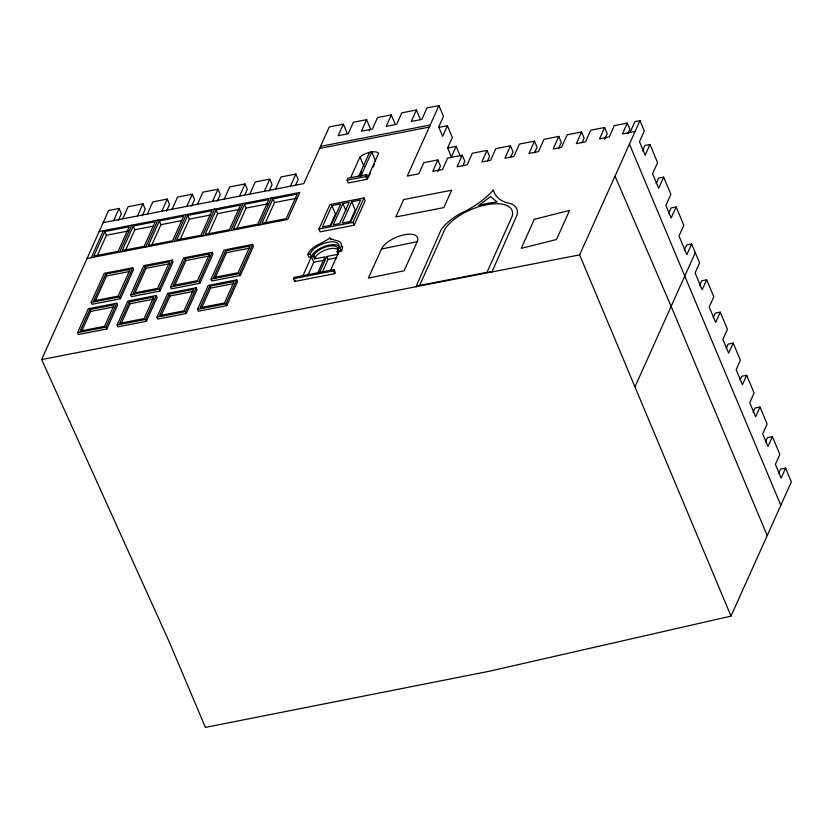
<?xml version="1.0" encoding="UTF-8"?>
<svg xmlns="http://www.w3.org/2000/svg" width="833" height="833" viewBox="0 0 833 833"><rect width="100%" height="100%" fill="white"/><g stroke="black" fill="none" stroke-linecap="round" stroke-linejoin="round"><path stroke-width="1.25" d="M778.605 473.529L780.594 469.114L785.602 468.136L791.35 481.859L731.01 616.118L489.138 671.283L205.397 727.396L169.318 642.076L41.65 359.544L108.634 210.489L119.088 208.458L121.337 213.842L118.359 220.474M91.245 257.668L103.354 230.71M104.864 231.512L93.827 256.064L118.119 251.347L129.146 226.795L104.864 231.512L106.437 235.26L96.982 256.304M113.621 220.61L119.088 208.458M122.67 218.85L128.126 206.699L142.953 203.814L145.213 209.198L142.235 215.83M77.563 332.659L88.298 308.751L116.807 303.212L117.588 305.086L106.853 328.983L78.344 334.522L77.563 332.659L106.072 327.109L116.807 303.212M91.141 302.441L104.229 273.307L132.739 267.768L133.519 269.642L120.431 298.766L91.922 304.316L91.141 302.441L119.65 296.892L132.739 267.768M89.808 309.564L80.155 331.055L104.562 326.307L114.215 304.816L89.808 309.564L90.599 311.427L81.957 330.659M105.739 274.119L93.733 300.838L118.14 296.09L130.146 269.371L105.739 274.119L106.52 275.983L95.035 301.546M119.629 252.149L131.739 225.191M137.487 215.966L142.953 203.814M133.249 225.993L122.222 250.546L144.234 246.266L155.271 221.713L133.249 225.993L134.821 229.741L125.367 250.785M147.368 214.05L152.824 201.888L167.266 199.087L169.526 204.47L166.548 211.103M145.744 247.068L157.864 220.11M161.81 211.238L167.266 199.087M159.374 220.912L148.336 245.464L172.618 240.737L183.656 216.184L159.374 220.912L160.936 224.66L151.481 245.704M117.089 324.964L127.834 301.067L156.333 295.517L157.125 297.391L146.379 321.288L117.87 326.838L117.089 324.964L145.598 319.414L156.333 295.517M130.666 294.747L143.755 265.623L172.264 260.073L173.056 261.947L159.957 291.081L131.458 296.621L130.666 294.747L159.176 289.207L172.264 260.073M129.344 301.869L119.681 323.36L144.088 318.612L153.751 297.121L129.344 301.869L130.125 303.743L120.972 324.099M145.265 266.425L133.259 293.143L157.666 288.395L169.672 261.677L145.265 266.425L146.056 268.299L134.571 293.862M172.108 209.229L177.575 197.077L192.288 194.214L194.547 199.597L191.569 206.23M186.831 206.365L192.288 194.214M174.128 241.549L186.248 214.581M187.758 215.393L176.721 239.946L201.013 235.218L212.04 210.666L187.758 215.393L189.33 219.131L180.397 239.009M197.431 204.304L202.898 192.152L217.996 189.216L220.256 194.599L217.267 201.232M156.979 317.206L167.725 293.299L196.224 287.76L197.015 289.634L186.269 313.531L157.76 319.081L156.979 317.206L185.488 311.657L196.224 287.76M170.557 286.989L183.645 257.866L212.155 252.316L212.946 254.19L199.847 283.314L171.338 288.864L170.557 286.989L199.066 281.45L212.155 252.316M169.234 294.111L159.572 315.603L183.978 310.855L193.631 289.363L169.234 294.111L170.015 295.986L160.863 316.342M185.155 258.667L173.149 285.386L197.556 280.638L209.562 253.919L185.155 258.667L185.946 260.542L174.982 284.938M212.53 201.367L217.996 189.216M202.523 236.02L214.633 209.062M216.143 209.864L205.116 234.417L229.398 229.7L240.435 205.147L216.143 209.864L217.715 213.612L208.26 234.656M224.233 199.087L229.7 186.936L245.037 183.958L247.297 189.341L244.819 194.86M239.581 196.109L245.037 183.958M230.908 230.502L243.028 203.544M244.538 204.345L233.5 228.898L257.782 224.171L268.82 199.618L244.538 204.345L246.099 208.094L236.645 229.137M197.483 309.324L208.229 285.427L236.728 279.878L237.52 281.752L226.774 305.649L198.264 311.198L197.483 309.324L225.993 303.774L236.728 279.878M211.061 279.107L224.15 249.983L252.659 244.433L253.451 246.308L240.352 275.442L211.842 280.981L211.061 279.107L239.571 273.568L252.659 244.433M249.806 194.12L255.273 181.958L269.788 179.137L272.047 184.52L269.069 191.153M209.739 286.229L200.076 307.721L224.483 302.973L234.135 281.481L209.739 286.229L210.52 288.103L201.878 307.335M225.66 250.785L213.654 277.504L238.061 272.755L250.067 246.037L225.66 250.785L226.451 252.659L214.966 278.222M264.332 191.288L269.788 179.137M259.292 224.972L271.412 198.015M275.546 189.112L281.002 176.96L295.913 174.055L298.172 179.439L295.684 184.968M272.922 198.827L261.885 223.379L286.167 218.652L297.204 194.099L272.922 198.827L274.494 202.565L265.029 223.608M290.446 186.207L295.913 174.055M103.177 222.64L303.785 183.614L329.264 126.939L343.352 124.2L338.177 135.696L348.215 133.749L353.39 122.243L366.614 119.671L370.341 128.553L369.3 130.854M293.476 278.67L294.059 277.389L334.106 269.6L335.283 272.401L334.71 273.682L294.653 281.471L293.476 278.67L333.533 270.871L334.106 269.6M366.614 119.671L361.439 131.177L372.372 129.053L377.536 117.547L391.312 114.871L395.061 123.815M294.653 281.471L295.236 280.2M318.956 229.044L329.962 204.554L364.011 197.931L365.187 200.732L354.171 225.233L320.132 231.855L318.956 229.044L352.994 222.421L364.011 197.931M331.94 205.605L322.35 226.94L331.138 225.233L340.728 203.898L331.94 205.605L335.439 213.935L330.107 225.795M302.473 276.65L311.427 256.72A15.338 6.758 -22.7 0 1 325.339 246.12A15.338 6.758 -22.7 0 1 339.729 247.193M350.693 177.575L359.96 156.937A12.193 5.373 -22.7 0 1 368.759 152.564L372.445 151.845A12.193 5.373 -22.7 0 1 378.63 153.314L366.926 179.334L348.267 182.968L347.09 180.157L347.965 178.21L366.635 174.576L367.811 177.387M317.612 273.224L324.985 256.824L314.489 258.865L313.427 256.335L314.416 254.263A13.193 5.81 -22.7 0 1 328.785 246.204A13.193 5.81 -22.7 0 1 337.969 249.681L337.105 251.733L338.167 254.252L326.796 256.47L319.424 272.88M314.489 258.865L315.478 256.793A13.193 5.81 -22.7 0 1 328.15 249.119A13.193 5.81 -22.7 0 1 338.812 250.566M307.939 275.14L313.739 262.249L310.251 253.919A15.338 6.758 -22.7 0 1 328.119 242.257A15.338 6.758 -22.7 0 1 337.938 248.526L339.114 251.337L330.16 271.266M342.884 203.471L333.294 224.816L339.604 223.588L349.194 202.252L342.884 203.471L345.882 210.614M358.929 175.888L369.498 152.387L371.747 151.95L375.673 161.31M359.762 175.471L361.314 172.035M360.658 176.627L371.747 151.95M351.734 201.753L342.144 223.088L351.016 221.37L360.606 200.024L351.734 201.753L355.222 210.083L349.902 221.942M391.312 114.871L386.137 126.366L396.643 124.325L401.818 112.819L416.427 109.977L420.196 118.984M322.256 272.36L328.056 259.459L326.796 256.47M366.926 179.334L365.749 176.534L366.635 174.576M368.28 177.762L370.393 173.066M373.028 167.194L374.621 163.664M338.167 254.252L338.677 253.128M416.427 109.977L411.252 121.483L421.831 119.431L426.996 107.926L438.929 105.604L443.458 116.36L438.699 126.949L442.646 136.289L447.404 125.71L439.074 127.345M438.929 105.604L407.254 176.075L418.822 173.826L423.83 162.664L437.898 159.936L440.449 166.017L437.877 171.733M381.472 249.015L368.394 278.097L404.14 270.767L417.208 241.685A19.784 8.632 -23.4 0 0 404.078 234.812A19.784 8.632 -23.4 0 0 381.472 249.015L417.208 241.685M437.898 159.936L432.764 171.359L442.521 169.463L447.654 158.031L462.253 155.198L464.804 161.279L462.711 165.934M447.675 148.014L456.109 146.348L451.351 156.937L447.592 148.024L452.35 137.435L447.404 125.71M462.253 155.198L457.036 166.808L467.094 164.851L472.321 153.241L487.024 150.377L489.575 156.458L487.492 161.092M419.624 285.417L444.78 229.45A37.318 16.629 -22.9 0 1 486.451 204.783A37.318 16.629 -22.9 0 1 512.149 216.341L486.993 272.308L419.624 285.417L415.99 286.719L440.917 230.2A42.087 17.941 -22.3 0 1 459.899 213.789L464.45 211.509A66.307 35.403 -20.8 0 0 493.386 189.955A66.307 31.758 -29.3 0 0 508.068 203.023L511.16 203.814A42.087 17.941 -22.3 0 1 516.876 215.414L491.959 271.943L486.993 272.308M487.024 150.377L481.828 161.956L490.627 160.248L495.822 148.659L510.483 145.817L513.034 151.898L510.494 157.541M510.483 145.817L504.902 158.239L513.846 156.489L519.428 144.067L534.515 141.141L537.066 147.222L534.557 152.814M534.515 141.141L528.986 153.439L538.472 151.596L544.011 139.288L558.787 136.414L561.327 142.505L558.766 148.222M558.787 136.414L553.133 148.992L561.525 147.358L567.179 134.779L581.58 131.978L584.131 138.07L582.028 142.735M581.58 131.978L576.342 143.64L585.495 141.86L590.732 130.198L604.633 127.501L607.184 133.582L604.633 139.257M604.633 127.501L599.541 138.851L609.235 136.956L614.337 125.606L627.291 123.086L629.842 129.177L627.884 133.519M627.291 123.086L622.407 133.946L635.09 131.479M630.081 132.447L634.954 121.597L639.973 120.618L644.305 130.958L639.494 141.662L645.159 155.177L649.969 144.473L644.95 145.452L642.545 150.804M731.01 616.118L579.633 254.888L639.973 120.618M656.165 183.677L658.653 178.137L663.662 177.158L670.857 194.328L665.879 205.407L671.159 218.007L676.136 206.928L671.127 207.906L668.639 213.446M663.662 177.158L658.684 188.248L652.583 173.701L657.57 162.612L649.969 144.473M684.226 250.306L686.642 244.933L691.65 243.954L699.595 262.895L695.097 272.912L702.177 289.811L706.676 279.794L701.667 280.773L699.658 285.219M691.65 243.954L686.829 254.7L678.999 236.02L683.831 225.285L676.136 206.928M634.954 386.897L695.295 252.638M713.183 317.675L715.224 313.135L720.233 312.167L727.417 329.285L722.877 339.375L728.656 353.171L733.196 343.081L728.188 344.06L726.168 348.538M720.233 312.167L715.651 322.371L709.206 307.002L713.798 296.798L706.676 279.794M740.079 379.786L741.672 376.245L746.68 375.267L754.104 392.989L749.742 402.693L755.635 416.739L759.998 407.035L754.979 408.003L753.042 412.325M746.68 375.267L742.442 384.711L736.153 369.706L740.391 360.272L733.196 343.081M765.433 442.021L767.401 437.637L772.41 436.659L779.855 454.422L775.388 464.356L781.135 478.08L785.602 468.136M772.41 436.659L767.974 446.519L762.695 433.91L767.12 424.049L759.998 407.035M313.427 256.335L308.949 257.335L307.773 254.523L310.251 253.919M320.538 146.337L430.203 125.002M319.612 148.409L429.276 127.074M347.09 180.157L365.749 176.534M99.179 231.522L299.797 192.496L287.677 219.454L87.069 258.48M106.437 235.26L128.292 231.012M134.821 229.741L153.168 226.17M160.936 224.66L181.584 220.641M189.33 219.131L209.968 215.122M217.715 213.612L239.571 209.364M246.099 208.094L267.955 203.835M274.494 202.565L296.35 198.316M106.52 275.983L129.709 271.475M146.056 268.299L169.234 263.79M185.946 260.542L209.125 256.023M226.451 252.659L249.629 248.151M337.105 251.733L341.457 251.014A18.014 7.934 -22.7 0 0 342.186 246.141M313.739 262.249L324.995 260.063M328.056 259.459L336.563 257.803M90.599 311.427L113.777 306.919M130.125 303.743L153.314 299.234M170.015 295.986L193.204 291.467M210.52 288.103L233.709 283.595M41.65 359.544L579.633 254.888M337.938 248.526L340.281 248.203L341.457 251.014M615.035 176.107L671.148 306.367L767.203 535.588M456.109 146.348L460.326 156.333M629.436 144.047L780.823 505.287M359.96 156.937L363.886 166.298M343.352 124.2L347.049 133.02M352.994 222.421L354.171 225.233M307.773 254.523A18.014 7.934 -22.7 0 1 319.487 243.954A44.68 19.68 -22.7 0 0 330.003 238.051L330.795 239.925M333.533 270.871L334.71 273.682M313.937 255.2L314.999 257.73M239.571 273.568L240.352 275.442M225.993 303.774L226.774 305.649M199.066 281.45L199.847 283.314M185.488 311.657L186.269 313.531M159.176 289.207L159.957 291.081M145.598 319.414L146.379 321.288M119.65 296.892L120.431 298.766M106.072 327.109L106.853 328.983M340.281 248.203A18.014 7.934 -22.7 0 0 336.73 240.602A44.68 19.68 -22.7 0 1 330.003 238.051M403.693 199.556L395.883 216.944L443.833 207.615L451.642 190.226L403.693 199.556M534.338 219.277L521.271 248.359L556.506 239.519L569.574 210.426L534.338 219.277M490.45 196.609L478.621 205.616L488.2 203.158L497.166 202.013L490.45 196.609"/></g></svg>
